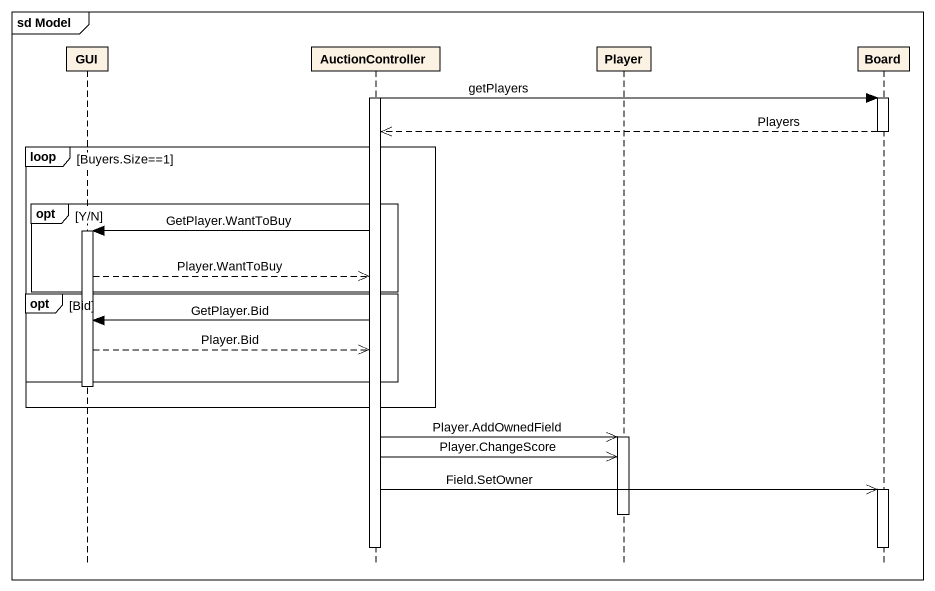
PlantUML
@startuml
mainframe sd Model
hide footbox
participant GUI
participant AuctionController
participant Player
participant Board

activate AuctionController
AuctionController -> Board : getPlayers
activate Board
Board -->> AuctionController : Players
deactivate Board
loop Buyers.Size==1
  opt Y/N
    AuctionController -> GUI : GetPlayer.WantToBuy
    activate GUI
    GUI -->> AuctionController : Player.WantToBuy
  end
  opt Bid
    AuctionController -> GUI : GetPlayer.Bid
    GUI -->> AuctionController : Player.Bid
  end
  deactivate GUI
end
AuctionController ->> Player : Player.AddOwnedField
activate Player
AuctionController ->> Player : Player.ChangeScore
AuctionController ->> Board : Field.SetOwner
activate Board
deactivate Player
deactivate AuctionController
deactivate Board
@enduml
